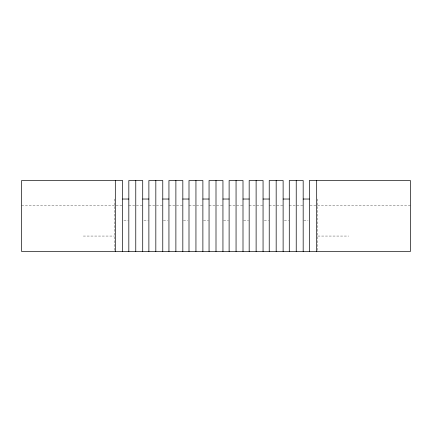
<?xml version="1.0" encoding="UTF-8"?>
<svg xmlns="http://www.w3.org/2000/svg" width="432" height="432" viewBox="0 0 432 432"><rect width="100%" height="100%" fill="white"/><g stroke="black" fill="none" stroke-linecap="round" stroke-linejoin="round"><path stroke-width="0.32" stroke-dasharray="2.16 1.62" d="M21.6 205.2L122.002 205.2M128.828 205.2L142.717 205.2M148.883 205.2L162.772 205.2M168.944 205.2L182.828 205.2M189 205.2L202.883 205.2M209.056 205.2L222.944 205.2M229.117 205.2L243 205.2M249.172 205.2L263.056 205.2M269.228 205.2L283.117 205.2M289.283 205.2L303.172 205.2M309.998 205.2L410.4 205.2M123.892 220.628L128.212 220.628M143.948 220.628L148.268 220.628M163.388 220.628L167.708 220.628M183.443 220.628L187.763 220.628M203.504 220.628L208.44 220.628M223.56 220.628L228.496 220.628M243.616 220.628L248.557 220.628M264.292 220.628L268.612 220.628M284.348 220.628L288.668 220.628M303.788 220.628L308.108 220.628M83.317 236.056L114.172 236.056M317.828 236.056L348.683 236.056M317.828 199.028L317.828 250.814M114.172 199.028L114.172 250.814"/><path stroke-width="0.65" d="M122.656 199.028L128.828 199.028M142.717 199.028L148.883 199.028M162.772 199.028L168.944 199.028M182.828 199.028L189 199.028M202.883 199.028L209.056 199.028M222.944 199.028L229.117 199.028M243 199.028L249.172 199.028M263.056 199.028L269.228 199.028M283.117 199.028L289.283 199.028M303.172 199.028L309.344 199.028M316.688 180.517L316.688 251.483M309.344 251.483L309.344 180.517L410.4 180.517L410.4 251.483L21.6 251.483L21.6 180.517L122.656 180.517L122.656 251.483M303.172 251.483L303.172 180.517L289.283 180.517L289.283 251.483M296.228 180.517L296.228 251.483M283.117 251.483L283.117 180.517L269.228 180.517L269.228 251.483M276.172 180.517L276.172 251.483M263.056 251.483L263.056 180.517L249.172 180.517L249.172 251.483M256.117 180.517L256.117 251.483M243 251.483L243 180.517L229.117 180.517L229.117 251.483M236.056 180.517L236.056 251.483M222.944 251.483L222.944 180.517L209.056 180.517L209.056 251.483M216 180.517L216 251.483M202.883 251.483L202.883 180.517L189 180.517L189 251.483M195.944 180.517L195.944 251.483M182.828 251.483L182.828 180.517L168.944 180.517L168.944 251.483M175.883 180.517L175.883 251.483M162.772 251.483L162.772 180.517L148.883 180.517L148.883 251.483M155.828 180.517L155.828 251.483M142.717 251.483L142.717 180.517L128.828 180.517L128.828 251.483M135.772 180.517L135.772 251.483M115.312 180.517L115.312 251.483"/></g></svg>
